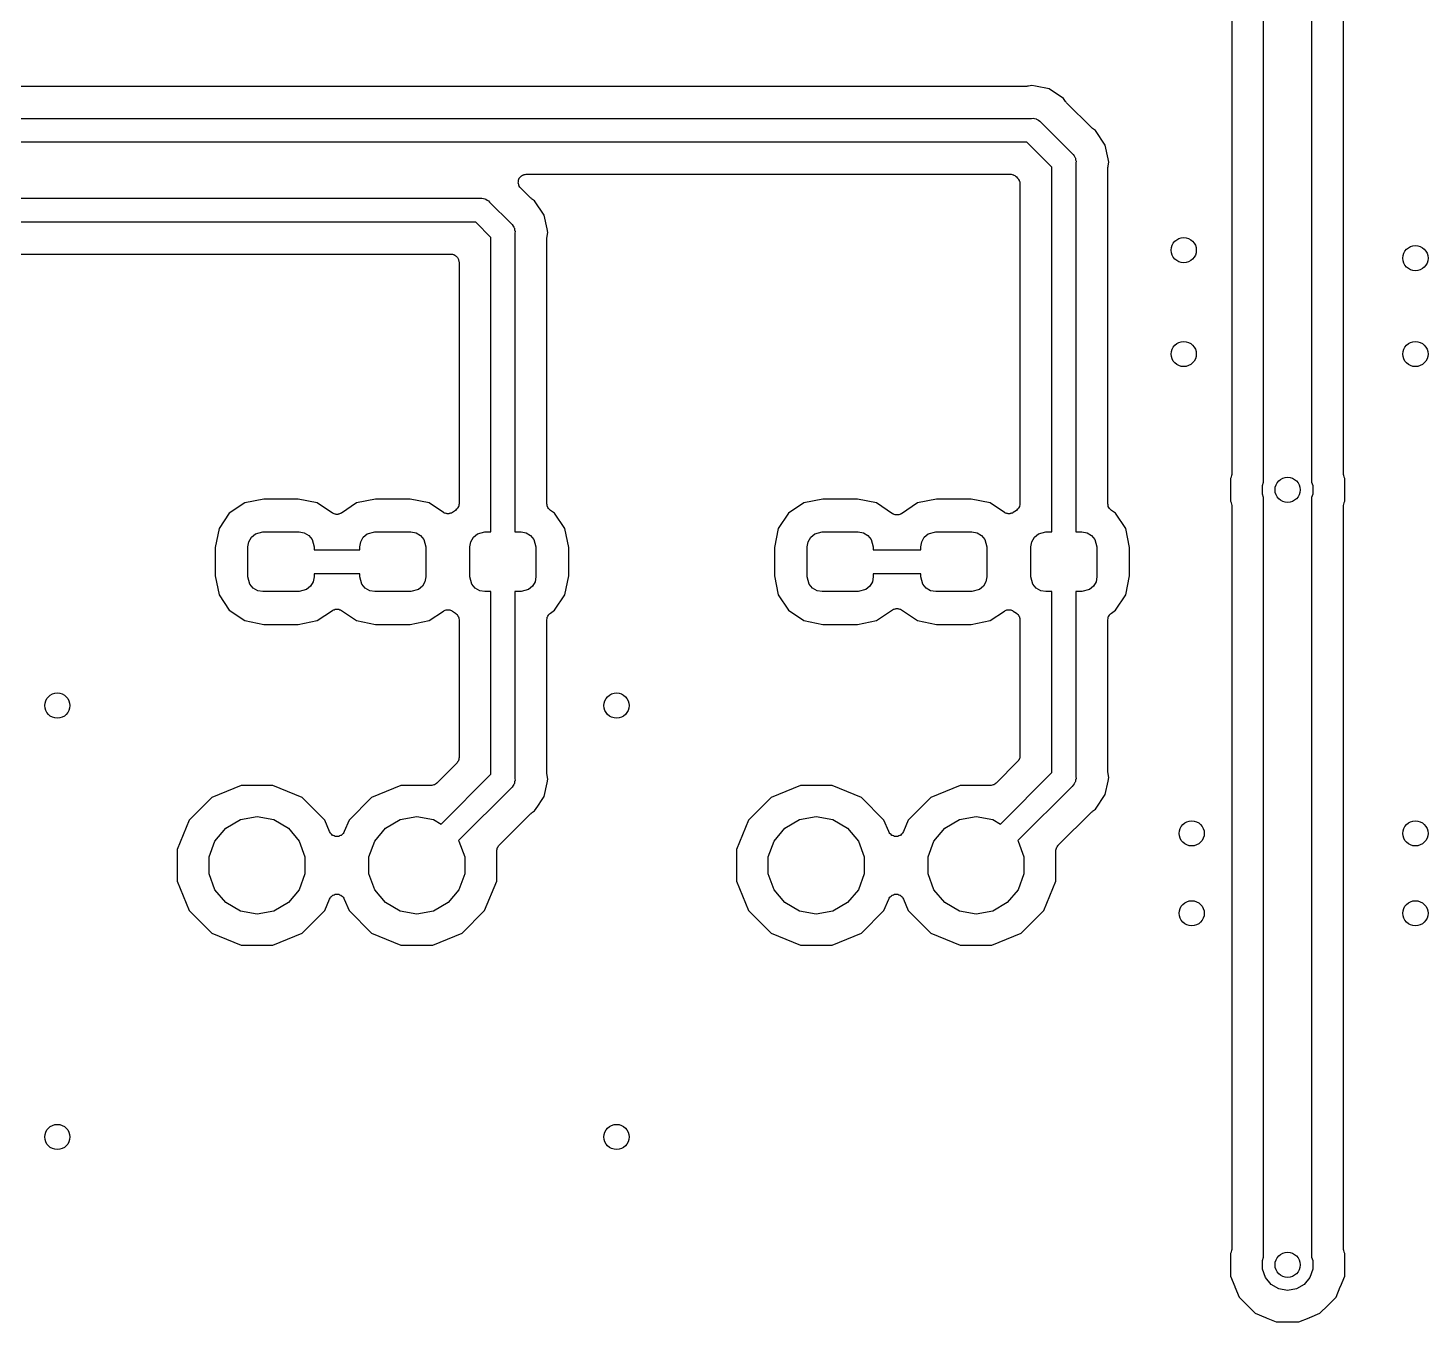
# Model space of a CAD drawing. Extents: x 40 to 164, y -163 to -60.
# Drawn here: x 82.85 to 105.1, y -128.8 to -108.23 of the extents above; entities that cross this region are included whole.
import ezdxf

# ---------------------------------------------------------------- set-up
doc = ezdxf.new("R2010")
doc.units = 0
doc.header["$MEASUREMENT"] = 0
doc.layers.add('BLACK', color=7, linetype='CONTINUOUS')

msp = doc.modelspace()

# ---------------------------------------------------------------- linework, layer by layer
at = {"layer": 'BLACK', "linetype": 'CONTINUOUS'}
for p, q in [((103.251, -91.0898), (103.251, -115.447)), ((103.759, -115.318), (103.759, -91.3528)), ((102.489, -115.447), (102.489, -93.5657)), ((101.981, -105.683), (101.981, -115.318)), ((98.7247, -109.156), (59.0582, -109.156)), ((98.737, -109.154), (98.7247, -109.156)), ((98.7495, -109.154), (98.737, -109.154)), ((98.806, -109.143), (98.7495, -109.154)), ((98.8625, -109.154), (98.806, -109.143)), ((99.0785, -109.197), (98.8625, -109.154)), ((98.8625, -109.154), (98.8625, -109.154)), ((99.3096, -109.351), (99.0785, -109.197)), ((99.3416, -109.399), (99.3096, -109.351)), ((99.3502, -109.408), (99.3416, -109.399)), ((99.3574, -109.419), (99.3502, -109.408)), ((99.7504, -109.812), (99.3574, -109.419)), ((58.7763, -109.664), (98.7977, -109.664)), ((98.7977, -109.664), (98.8229, -109.662)), ((98.8229, -109.662), (98.8473, -109.669)), ((98.8473, -109.669), (98.8722, -109.673)), ((98.8722, -109.673), (98.8795, -109.677)), ((98.8795, -109.677), (98.8877, -109.68)), ((98.8877, -109.68), (98.9084, -109.694)), ((98.9084, -109.694), (98.9303, -109.707)), ((98.9303, -109.707), (98.9466, -109.726)), ((98.9466, -109.726), (99.4428, -110.222)), ((99.7606, -109.819), (99.7504, -109.812)), ((99.7697, -109.827), (99.7606, -109.819)), ((99.8176, -109.859), (99.7697, -109.827)), ((99.972, -110.09), (99.8176, -109.859)), ((98.7271, -110.045), (58.7763, -110.045)), ((99.1235, -110.442), (98.7271, -110.045)), ((100.015, -110.306), (99.972, -110.09)), ((99.4428, -110.222), (99.4622, -110.239)), ((99.4622, -110.239), (99.4748, -110.261)), ((99.4748, -110.261), (99.4893, -110.281)), ((99.4893, -110.281), (99.4915, -110.289)), ((99.4915, -110.289), (99.4958, -110.297)), ((99.4958, -110.297), (99.5002, -110.322)), ((99.5002, -110.322), (99.5067, -110.346)), ((99.5067, -110.346), (99.5045, -110.371)), ((99.5045, -110.371), (99.5045, -116.238)), ((100.026, -110.363), (100.015, -110.306)), ((100.015, -110.306), (100.015, -110.306)), ((100.015, -110.42), (100.026, -110.363)), ((90.6559, -110.617), (90.6595, -110.613)), ((90.6595, -110.613), (90.6619, -110.608)), ((90.6619, -110.608), (90.6736, -110.596)), ((90.6736, -110.596), (90.6843, -110.583)), ((90.6843, -110.583), (90.6891, -110.58)), ((90.6891, -110.58), (90.6931, -110.576)), ((90.6931, -110.576), (90.7081, -110.569)), ((90.7081, -110.569), (90.7225, -110.561)), ((90.7225, -110.561), (90.728, -110.56)), ((90.728, -110.56), (90.7331, -110.558)), ((90.7331, -110.558), (90.7496, -110.556)), ((90.7496, -110.556), (90.7659, -110.553)), ((90.7659, -110.553), (98.4641, -110.553)), ((98.4641, -110.553), (98.4696, -110.554)), ((98.4696, -110.554), (98.4751, -110.554)), ((98.4751, -110.554), (98.4912, -110.558)), ((98.4912, -110.558), (98.5075, -110.561)), ((98.5075, -110.561), (98.5123, -110.564)), ((98.5123, -110.564), (98.5177, -110.565)), ((98.5177, -110.565), (98.5313, -110.575)), ((98.5313, -110.575), (98.5457, -110.583)), ((98.5457, -110.583), (98.5493, -110.587)), ((98.5493, -110.587), (98.5539, -110.591)), ((98.5539, -110.591), (98.5783, -110.615)), ((99.1235, -116.238), (99.1235, -110.442)), ((100.012, -110.444), (100.015, -110.432)), ((100.012, -115.791), (100.012, -110.444)), ((100.015, -110.432), (100.015, -110.42)), ((90.6394, -110.692), (90.6409, -110.675)), ((90.6409, -110.697), (90.6394, -110.692)), ((90.6409, -110.658), (90.6428, -110.653)), ((90.6409, -110.675), (90.6409, -110.658)), ((90.6409, -110.703), (90.6409, -110.697)), ((90.6465, -110.718), (90.6409, -110.703)), ((90.6428, -110.653), (90.6433, -110.648)), ((90.6433, -110.648), (90.6503, -110.633)), ((90.6508, -110.734), (90.6465, -110.718)), ((90.6503, -110.633), (90.6559, -110.617)), ((90.654, -110.739), (90.6508, -110.734)), ((90.6559, -110.744), (90.654, -110.739)), ((90.6666, -110.757), (90.6559, -110.744)), ((90.6761, -110.77), (90.6666, -110.757)), ((90.8324, -110.927), (90.6761, -110.77)), ((98.5783, -110.615), (98.5815, -110.62)), ((98.5815, -110.62), (98.5858, -110.623)), ((98.5858, -110.623), (98.5941, -110.638)), ((98.5941, -110.638), (98.6036, -110.651)), ((98.6036, -110.651), (98.605, -110.657)), ((98.605, -110.657), (98.6078, -110.661)), ((98.6078, -110.661), (98.6107, -110.678)), ((98.6107, -110.678), (98.615, -110.694)), ((98.615, -110.694), (98.6145, -110.699)), ((98.6145, -110.699), (98.6155, -110.705)), ((98.6155, -110.705), (98.6155, -115.791)), ((61.3163, -110.934), (90.0347, -110.934)), ((90.0347, -110.934), (90.0599, -110.932)), ((90.0599, -110.932), (90.0843, -110.939)), ((90.0843, -110.939), (90.1092, -110.943)), ((90.1092, -110.943), (90.1165, -110.947)), ((90.1165, -110.947), (90.1247, -110.95)), ((90.1247, -110.95), (90.1454, -110.964)), ((90.1454, -110.964), (90.1673, -110.977)), ((90.1673, -110.977), (90.1836, -110.996)), ((90.1836, -110.996), (90.5248, -111.337)), ((90.8426, -110.934), (90.8324, -110.927)), ((90.8517, -110.942), (90.8426, -110.934)), ((90.8996, -110.974), (90.8517, -110.942)), ((91.054, -111.205), (90.8996, -110.974)), ((91.0969, -111.421), (91.054, -111.205)), ((89.9641, -111.316), (61.3163, -111.316)), ((90.2055, -111.557), (89.9641, -111.316)), ((90.5248, -111.337), (90.5442, -111.354)), ((90.5442, -111.354), (90.5568, -111.376)), ((90.5568, -111.376), (90.5713, -111.396)), ((90.5713, -111.396), (90.5735, -111.404)), ((90.5735, -111.404), (90.5778, -111.412)), ((90.5778, -111.412), (90.5822, -111.437)), ((90.5822, -111.437), (90.5887, -111.461)), ((90.5887, -111.461), (90.5865, -111.486)), ((90.5865, -111.486), (90.5865, -116.238)), ((91.1082, -111.478), (91.0969, -111.421)), ((91.0969, -111.421), (91.0969, -111.421)), ((91.0969, -111.535), (91.1082, -111.478)), ((90.2055, -116.238), (90.2055, -111.557)), ((91.0945, -111.559), (91.0967, -111.547)), ((91.0945, -115.791), (91.0945, -111.559)), ((91.0967, -111.547), (91.0969, -111.535)), ((81.8759, -111.823), (89.5705, -111.823)), ((89.5705, -111.823), (89.5814, -111.825)), ((89.5814, -111.825), (89.5926, -111.825)), ((89.5926, -111.825), (89.603, -111.829)), ((89.603, -111.829), (89.6139, -111.831)), ((89.6139, -111.831), (89.6236, -111.837)), ((89.6236, -111.837), (89.634, -111.841)), ((89.634, -111.841), (89.6425, -111.848)), ((89.6425, -111.848), (89.6521, -111.853)), ((89.6521, -111.853), (89.6593, -111.862)), ((89.6593, -111.862), (89.6678, -111.869)), ((89.6678, -111.869), (89.6733, -111.878)), ((89.6733, -111.878), (89.6805, -111.887)), ((89.6805, -111.887), (89.6843, -111.897)), ((89.6843, -111.897), (89.6898, -111.907)), ((89.6898, -111.907), (89.6918, -111.918)), ((89.6918, -111.918), (89.6956, -111.928)), ((89.6956, -111.928), (89.6956, -111.94)), ((89.6956, -111.94), (89.6975, -111.95)), ((89.6975, -111.95), (89.6975, -115.791)), ((101.971, -115.367), (101.962, -115.389)), ((101.962, -115.389), (101.962, -115.751)), ((101.972, -115.364), (101.971, -115.367)), ((101.973, -115.362), (101.972, -115.364)), ((101.977, -115.343), (101.973, -115.362)), ((101.981, -115.324), (101.977, -115.343)), ((101.981, -115.318), (101.981, -115.321)), ((101.981, -115.321), (101.981, -115.324)), ((102.47, -115.499), (102.489, -115.447)), ((102.47, -115.641), (102.47, -115.499)), ((103.251, -115.447), (103.27, -115.499)), ((103.27, -115.499), (103.27, -115.641)), ((103.759, -115.321), (103.759, -115.318)), ((103.759, -115.324), (103.759, -115.321)), ((103.763, -115.343), (103.759, -115.324)), ((103.767, -115.362), (103.763, -115.343)), ((103.768, -115.364), (103.767, -115.362)), ((103.769, -115.367), (103.768, -115.364)), ((103.778, -115.389), (103.769, -115.367)), ((103.778, -115.751), (103.778, -115.389)), ((86.593, -115.718), (86.2914, -115.778)), ((87.143, -115.718), (86.593, -115.718)), ((87.4446, -115.778), (87.143, -115.718)), ((88.371, -115.718), (88.0694, -115.778)), ((88.921, -115.718), (88.371, -115.718)), ((89.2226, -115.778), (88.921, -115.718)), ((95.483, -115.718), (95.1814, -115.778)), ((96.033, -115.718), (95.483, -115.718)), ((96.3346, -115.778), (96.033, -115.718)), ((97.289, -115.718), (96.9874, -115.778)), ((97.839, -115.718), (97.289, -115.718)), ((98.1406, -115.778), (97.839, -115.718)), ((102.489, -115.693), (102.47, -115.641)), ((102.489, -125.763), (102.489, -115.693)), ((103.27, -115.641), (103.251, -115.693)), ((103.251, -115.693), (103.251, -127.766)), ((86.0463, -115.941), (85.8826, -116.186)), ((86.2914, -115.778), (86.0463, -115.941)), ((87.6864, -115.939), (87.4446, -115.778)), ((87.6941, -115.943), (87.6864, -115.939)), ((87.7008, -115.947), (87.6941, -115.943)), ((87.7141, -115.951), (87.7008, -115.947)), ((87.7268, -115.957), (87.7141, -115.951)), ((87.7999, -115.951), (87.7872, -115.957)), ((87.8132, -115.947), (87.7999, -115.951)), ((87.8199, -115.943), (87.8132, -115.947)), ((87.8276, -115.939), (87.8199, -115.943)), ((88.0694, -115.778), (87.8276, -115.939)), ((89.4504, -115.93), (89.2226, -115.778)), ((89.4581, -115.933), (89.4504, -115.93)), ((89.4648, -115.938), (89.4581, -115.933)), ((89.4781, -115.942), (89.4648, -115.938)), ((89.4908, -115.948), (89.4781, -115.942)), ((89.4992, -115.948), (89.4908, -115.948)), ((89.5072, -115.95), (89.4992, -115.948)), ((89.521, -115.95), (89.5072, -115.95)), ((89.5348, -115.95), (89.521, -115.95)), ((89.5428, -115.948), (89.5348, -115.95)), ((89.5512, -115.948), (89.5428, -115.948)), ((89.5639, -115.942), (89.5512, -115.948)), ((89.5772, -115.938), (89.5639, -115.942)), ((89.5839, -115.933), (89.5772, -115.938)), ((89.5916, -115.93), (89.5839, -115.933)), ((89.6411, -115.897), (89.5916, -115.93)), ((89.654, -115.884), (89.6411, -115.897)), ((89.6678, -115.873), (89.654, -115.884)), ((89.6699, -115.869), (89.6678, -115.873)), ((89.6729, -115.866), (89.6699, -115.869)), ((89.6809, -115.85), (89.6729, -115.866)), ((89.6898, -115.835), (89.6809, -115.85)), ((89.6906, -115.83), (89.6898, -115.835)), ((89.6924, -115.827), (89.6906, -115.83)), ((89.6944, -115.809), (89.6924, -115.827)), ((89.6975, -115.791), (89.6944, -115.809)), ((91.0976, -115.809), (91.0945, -115.791)), ((91.0996, -115.827), (91.0976, -115.809)), ((91.1014, -115.83), (91.0996, -115.827)), ((91.1022, -115.835), (91.1014, -115.83)), ((91.1111, -115.85), (91.1022, -115.835)), ((91.1191, -115.866), (91.1111, -115.85)), ((91.1221, -115.869), (91.1191, -115.866)), ((91.1242, -115.873), (91.1221, -115.869)), ((91.138, -115.884), (91.1242, -115.873)), ((91.1509, -115.897), (91.138, -115.884)), ((91.2177, -115.941), (91.1509, -115.897)), ((91.3814, -116.186), (91.2177, -115.941)), ((94.9363, -115.941), (94.7726, -116.186)), ((95.1814, -115.778), (94.9363, -115.941)), ((96.5904, -115.949), (96.3346, -115.778)), ((96.5981, -115.952), (96.5904, -115.949)), ((96.6048, -115.957), (96.5981, -115.952)), ((96.7239, -115.952), (96.7172, -115.957)), ((96.7316, -115.949), (96.7239, -115.952)), ((96.9874, -115.778), (96.7316, -115.949)), ((98.3684, -115.93), (98.1406, -115.778)), ((98.3761, -115.933), (98.3684, -115.93)), ((98.3828, -115.938), (98.3761, -115.933)), ((98.3961, -115.942), (98.3828, -115.938)), ((98.4088, -115.948), (98.3961, -115.942)), ((98.4172, -115.948), (98.4088, -115.948)), ((98.4252, -115.95), (98.4172, -115.948)), ((98.439, -115.95), (98.4252, -115.95)), ((98.4528, -115.95), (98.439, -115.95)), ((98.4608, -115.948), (98.4528, -115.95)), ((98.4692, -115.948), (98.4608, -115.948)), ((98.4819, -115.942), (98.4692, -115.948)), ((98.4952, -115.938), (98.4819, -115.942)), ((98.5019, -115.933), (98.4952, -115.938)), ((98.5096, -115.93), (98.5019, -115.933)), ((98.5591, -115.897), (98.5096, -115.93)), ((98.572, -115.884), (98.5591, -115.897)), ((98.5858, -115.873), (98.572, -115.884)), ((98.5879, -115.869), (98.5858, -115.873)), ((98.5909, -115.866), (98.5879, -115.869)), ((98.5989, -115.85), (98.5909, -115.866)), ((98.6078, -115.835), (98.5989, -115.85)), ((98.6086, -115.83), (98.6078, -115.835)), ((98.6104, -115.827), (98.6086, -115.83)), ((98.6124, -115.809), (98.6104, -115.827)), ((98.6155, -115.791), (98.6124, -115.809)), ((100.016, -115.809), (100.012, -115.791)), ((100.018, -115.827), (100.016, -115.809)), ((100.019, -115.83), (100.018, -115.827)), ((100.02, -115.835), (100.019, -115.83)), ((100.029, -115.85), (100.02, -115.835)), ((100.037, -115.866), (100.029, -115.85)), ((100.04, -115.869), (100.037, -115.866)), ((100.042, -115.873), (100.04, -115.869)), ((100.056, -115.884), (100.042, -115.873)), ((100.069, -115.897), (100.056, -115.884)), ((100.136, -115.941), (100.069, -115.897)), ((100.299, -116.186), (100.136, -115.941)), ((101.962, -115.751), (101.971, -115.773)), ((101.971, -115.773), (101.972, -115.776)), ((101.972, -115.776), (101.973, -115.778)), ((101.973, -115.778), (101.977, -115.797)), ((101.977, -115.797), (101.981, -115.816)), ((101.981, -115.816), (101.981, -115.819)), ((101.981, -115.819), (101.981, -115.822)), ((101.981, -115.822), (101.981, -125.83)), ((103.759, -115.816), (103.763, -115.797)), ((103.759, -115.819), (103.759, -115.816)), ((103.759, -115.822), (103.759, -115.819)), ((103.759, -127.637), (103.759, -115.822)), ((103.763, -115.797), (103.767, -115.778)), ((103.767, -115.778), (103.768, -115.776)), ((103.768, -115.776), (103.769, -115.773)), ((103.769, -115.773), (103.778, -115.751)), ((87.7352, -115.957), (87.7268, -115.957)), ((87.7432, -115.96), (87.7352, -115.957)), ((87.757, -115.959), (87.7432, -115.96)), ((87.7708, -115.96), (87.757, -115.959)), ((87.7788, -115.957), (87.7708, -115.96)), ((87.7872, -115.957), (87.7788, -115.957)), ((96.6181, -115.961), (96.6048, -115.957)), ((96.6308, -115.966), (96.6181, -115.961)), ((96.6392, -115.967), (96.6308, -115.966)), ((96.6472, -115.969), (96.6392, -115.967)), ((96.661, -115.968), (96.6472, -115.969)), ((96.6748, -115.969), (96.661, -115.968)), ((96.6828, -115.967), (96.6748, -115.969)), ((96.6912, -115.966), (96.6828, -115.967)), ((96.7039, -115.961), (96.6912, -115.966)), ((96.7172, -115.957), (96.7039, -115.961)), ((85.8826, -116.186), (85.8226, -116.488)), ((86.343, -116.475), (86.3573, -116.394)), ((86.3573, -116.394), (86.3986, -116.323)), ((86.3986, -116.323), (86.4617, -116.27)), ((86.4617, -116.27), (86.5805, -116.238)), ((86.5805, -116.238), (87.1555, -116.238)), ((87.1555, -116.238), (87.2367, -116.252)), ((87.2367, -116.252), (87.3082, -116.294)), ((87.3082, -116.294), (87.3612, -116.357)), ((87.3612, -116.357), (87.393, -116.475)), ((88.121, -116.475), (88.1353, -116.394)), ((88.1353, -116.394), (88.1766, -116.323)), ((88.1766, -116.323), (88.2398, -116.27)), ((88.2398, -116.27), (88.3585, -116.238)), ((88.3585, -116.238), (88.9335, -116.238)), ((88.9335, -116.238), (89.0147, -116.252)), ((89.0147, -116.252), (89.0862, -116.294)), ((89.0862, -116.294), (89.1392, -116.357)), ((89.1392, -116.357), (89.171, -116.475)), ((89.871, -116.475), (89.8853, -116.394)), ((89.8853, -116.394), (89.9266, -116.323)), ((89.9266, -116.323), (89.9898, -116.27)), ((89.9898, -116.27), (90.1085, -116.238)), ((90.1085, -116.238), (90.2055, -116.238)), ((90.5865, -116.238), (90.6835, -116.238)), ((90.6835, -116.238), (90.7647, -116.252)), ((90.7647, -116.252), (90.8362, -116.294)), ((90.8362, -116.294), (90.8892, -116.357)), ((90.8892, -116.357), (90.921, -116.475)), ((91.4414, -116.488), (91.3814, -116.186)), ((94.7726, -116.186), (94.7126, -116.488)), ((95.233, -116.475), (95.2473, -116.394)), ((95.2473, -116.394), (95.2886, -116.323)), ((95.2886, -116.323), (95.3517, -116.27)), ((95.3517, -116.27), (95.4705, -116.238)), ((95.4705, -116.238), (96.0455, -116.238)), ((96.0455, -116.238), (96.1267, -116.252)), ((96.1267, -116.252), (96.1982, -116.294)), ((96.1982, -116.294), (96.2512, -116.357)), ((96.2512, -116.357), (96.283, -116.475)), ((97.039, -116.475), (97.0533, -116.394)), ((97.0533, -116.394), (97.0946, -116.323)), ((97.0946, -116.323), (97.1577, -116.27)), ((97.1577, -116.27), (97.2765, -116.238)), ((97.2765, -116.238), (97.8515, -116.238)), ((97.8515, -116.238), (97.9327, -116.252)), ((97.9327, -116.252), (98.0042, -116.294)), ((98.0042, -116.294), (98.0572, -116.357)), ((98.0572, -116.357), (98.089, -116.475)), ((98.789, -116.475), (98.8033, -116.394)), ((98.8033, -116.394), (98.8446, -116.323)), ((98.8446, -116.323), (98.9077, -116.27)), ((98.9077, -116.27), (99.0265, -116.238)), ((99.0265, -116.238), (99.1235, -116.238)), ((99.5045, -116.238), (99.6015, -116.238)), ((99.6015, -116.238), (99.6827, -116.252)), ((99.6827, -116.252), (99.7542, -116.294)), ((99.7542, -116.294), (99.8072, -116.357)), ((99.8072, -116.357), (99.839, -116.475)), ((100.359, -116.488), (100.299, -116.186)), ((85.8226, -116.488), (85.8226, -116.938)), ((86.343, -116.95), (86.343, -116.475)), ((87.393, -116.475), (87.393, -116.522)), ((87.393, -116.522), (88.121, -116.522)), ((88.121, -116.522), (88.121, -116.475)), ((89.171, -116.475), (89.171, -116.95)), ((89.871, -116.95), (89.871, -116.475)), ((90.921, -116.475), (90.921, -116.95)), ((91.4414, -116.938), (91.4414, -116.488)), ((94.7126, -116.488), (94.7126, -116.938)), ((95.233, -116.95), (95.233, -116.475)), ((96.283, -116.475), (96.283, -116.522)), ((96.283, -116.522), (97.039, -116.522)), ((97.039, -116.522), (97.039, -116.475)), ((98.089, -116.475), (98.089, -116.95)), ((98.789, -116.95), (98.789, -116.475)), ((99.839, -116.475), (99.839, -116.95)), ((100.359, -116.938), (100.359, -116.488)), ((85.8226, -116.938), (85.8826, -117.24)), ((86.3748, -117.069), (86.343, -116.95)), ((87.3787, -117.032), (87.3374, -117.103)), ((87.393, -116.95), (87.3787, -117.032)), ((88.121, -116.903), (87.393, -116.903)), ((87.393, -116.903), (87.393, -116.95)), ((88.121, -116.95), (88.121, -116.903)), ((88.1528, -117.069), (88.121, -116.95)), ((89.1567, -117.032), (89.1154, -117.103)), ((89.171, -116.95), (89.1567, -117.032)), ((89.9028, -117.069), (89.871, -116.95)), ((90.9067, -117.032), (90.8654, -117.103)), ((90.921, -116.95), (90.9067, -117.032)), ((91.3814, -117.24), (91.4414, -116.938)), ((94.7126, -116.938), (94.7726, -117.24)), ((95.2648, -117.069), (95.233, -116.95)), ((96.2687, -117.032), (96.2274, -117.103)), ((96.283, -116.95), (96.2687, -117.032)), ((97.039, -116.903), (96.283, -116.903)), ((96.283, -116.903), (96.283, -116.95)), ((97.039, -116.95), (97.039, -116.903)), ((97.0708, -117.069), (97.039, -116.95)), ((98.0747, -117.032), (98.0334, -117.103)), ((98.089, -116.95), (98.0747, -117.032)), ((98.8208, -117.069), (98.789, -116.95)), ((99.8247, -117.032), (99.7834, -117.103)), ((99.839, -116.95), (99.8247, -117.032)), ((100.299, -117.24), (100.359, -116.938)), ((85.8826, -117.24), (86.0463, -117.485)), ((86.4278, -117.132), (86.3748, -117.069)), ((86.4993, -117.174), (86.4278, -117.132)), ((86.5805, -117.188), (86.4993, -117.174)), ((87.1555, -117.188), (86.5805, -117.188)), ((87.2742, -117.156), (87.1555, -117.188)), ((87.3374, -117.103), (87.2742, -117.156)), ((88.2058, -117.132), (88.1528, -117.069)), ((88.2773, -117.174), (88.2058, -117.132)), ((88.3585, -117.188), (88.2773, -117.174)), ((88.9335, -117.188), (88.3585, -117.188)), ((89.0523, -117.156), (88.9335, -117.188)), ((89.1154, -117.103), (89.0523, -117.156)), ((89.9558, -117.132), (89.9028, -117.069)), ((90.0273, -117.174), (89.9558, -117.132)), ((90.1085, -117.188), (90.0273, -117.174)), ((90.2055, -117.188), (90.1085, -117.188)), ((90.2055, -120.091), (90.2055, -117.188)), ((90.6835, -117.188), (90.5865, -117.188)), ((90.5865, -117.188), (90.5865, -120.162)), ((90.8023, -117.156), (90.6835, -117.188)), ((90.8654, -117.103), (90.8023, -117.156)), ((91.2177, -117.485), (91.3814, -117.24)), ((94.7726, -117.24), (94.9363, -117.485)), ((95.3178, -117.132), (95.2648, -117.069)), ((95.3893, -117.174), (95.3178, -117.132)), ((95.4705, -117.188), (95.3893, -117.174)), ((96.0455, -117.188), (95.4705, -117.188)), ((96.1642, -117.156), (96.0455, -117.188)), ((96.2274, -117.103), (96.1642, -117.156)), ((97.1238, -117.132), (97.0708, -117.069)), ((97.1953, -117.174), (97.1238, -117.132)), ((97.2765, -117.188), (97.1953, -117.174)), ((97.8515, -117.188), (97.2765, -117.188)), ((97.9702, -117.156), (97.8515, -117.188)), ((98.0334, -117.103), (97.9702, -117.156)), ((98.8738, -117.132), (98.8208, -117.069)), ((98.9453, -117.174), (98.8738, -117.132)), ((99.0265, -117.188), (98.9453, -117.174)), ((99.1235, -117.188), (99.0265, -117.188)), ((99.1235, -120.063), (99.1235, -117.188)), ((99.6015, -117.188), (99.5045, -117.188)), ((99.5045, -117.188), (99.5045, -120.134)), ((99.7202, -117.156), (99.6015, -117.188)), ((99.7834, -117.103), (99.7202, -117.156)), ((100.136, -117.485), (100.299, -117.24)), ((86.0463, -117.485), (86.2914, -117.648)), ((87.4446, -117.648), (87.6864, -117.487)), ((87.6864, -117.487), (87.6941, -117.483)), ((87.6941, -117.483), (87.7008, -117.479)), ((87.7008, -117.479), (87.7141, -117.475)), ((87.7141, -117.475), (87.7268, -117.469)), ((87.7268, -117.469), (87.7352, -117.469)), ((87.7352, -117.469), (87.7432, -117.466)), ((87.7432, -117.466), (87.757, -117.467)), ((87.757, -117.467), (87.7708, -117.466)), ((87.7708, -117.466), (87.7788, -117.469)), ((87.7788, -117.469), (87.7872, -117.469)), ((87.7872, -117.469), (87.7999, -117.475)), ((87.7999, -117.475), (87.8132, -117.479)), ((87.8132, -117.479), (87.8199, -117.483)), ((87.8199, -117.483), (87.8276, -117.487)), ((87.8276, -117.487), (88.0694, -117.648)), ((89.2226, -117.648), (89.4504, -117.496)), ((89.4504, -117.496), (89.4581, -117.493)), ((89.4581, -117.493), (89.4648, -117.488)), ((89.4648, -117.488), (89.4781, -117.484)), ((89.4781, -117.484), (89.4908, -117.478)), ((89.4908, -117.478), (89.4992, -117.478)), ((89.4992, -117.478), (89.5072, -117.476)), ((89.5072, -117.476), (89.521, -117.476)), ((89.521, -117.476), (89.5348, -117.476)), ((89.5348, -117.476), (89.5428, -117.478)), ((89.5428, -117.478), (89.5512, -117.478)), ((89.5512, -117.478), (89.5639, -117.484)), ((89.5639, -117.484), (89.5772, -117.488)), ((89.5772, -117.488), (89.5839, -117.493)), ((89.5839, -117.493), (89.5916, -117.496)), ((89.5916, -117.496), (89.6411, -117.529)), ((91.1509, -117.529), (91.2177, -117.485)), ((94.9363, -117.485), (95.1814, -117.648)), ((96.3346, -117.648), (96.5904, -117.477)), ((96.5904, -117.477), (96.5981, -117.474)), ((96.5981, -117.474), (96.6048, -117.469)), ((96.6048, -117.469), (96.6181, -117.465)), ((96.6181, -117.465), (96.6308, -117.46)), ((96.6308, -117.46), (96.6392, -117.459)), ((96.6392, -117.459), (96.6472, -117.457)), ((96.6472, -117.457), (96.661, -117.458)), ((96.661, -117.458), (96.6748, -117.457)), ((96.6748, -117.457), (96.6828, -117.459)), ((96.6828, -117.459), (96.6912, -117.46)), ((96.6912, -117.46), (96.7039, -117.465)), ((96.7039, -117.465), (96.7172, -117.469)), ((96.7172, -117.469), (96.7239, -117.474)), ((96.7239, -117.474), (96.7316, -117.477)), ((96.7316, -117.477), (96.9874, -117.648)), ((98.1406, -117.648), (98.3684, -117.496)), ((98.3684, -117.496), (98.3761, -117.493)), ((98.3761, -117.493), (98.3828, -117.488)), ((98.3828, -117.488), (98.3961, -117.484)), ((98.3961, -117.484), (98.4088, -117.478)), ((98.4088, -117.478), (98.4172, -117.478)), ((98.4172, -117.478), (98.4252, -117.476)), ((98.4252, -117.476), (98.439, -117.476)), ((98.439, -117.476), (98.4528, -117.476)), ((98.4528, -117.476), (98.4608, -117.478)), ((98.4608, -117.478), (98.4692, -117.478)), ((98.4692, -117.478), (98.4819, -117.484)), ((98.4819, -117.484), (98.4952, -117.488)), ((98.4952, -117.488), (98.5019, -117.493)), ((98.5019, -117.493), (98.5096, -117.496)), ((98.5096, -117.496), (98.5591, -117.529)), ((100.069, -117.529), (100.136, -117.485)), ((86.2914, -117.648), (86.593, -117.708)), ((86.593, -117.708), (87.143, -117.708)), ((87.143, -117.708), (87.4446, -117.648)), ((88.0694, -117.648), (88.371, -117.708)), ((88.371, -117.708), (88.921, -117.708)), ((88.921, -117.708), (89.2226, -117.648)), ((89.6411, -117.529), (89.654, -117.542)), ((89.654, -117.542), (89.6678, -117.553)), ((89.6678, -117.553), (89.6699, -117.557)), ((89.6699, -117.557), (89.6729, -117.56)), ((89.6729, -117.56), (89.6809, -117.576)), ((89.6809, -117.576), (89.6898, -117.591)), ((89.6898, -117.591), (89.6906, -117.596)), ((89.6906, -117.596), (89.6924, -117.599)), ((89.6924, -117.599), (89.6944, -117.617)), ((89.6944, -117.617), (89.6975, -117.635)), ((89.6975, -117.635), (89.6975, -119.828)), ((91.0945, -117.635), (91.0976, -117.617)), ((91.0945, -120.089), (91.0945, -117.635)), ((91.0976, -117.617), (91.0996, -117.599)), ((91.0996, -117.599), (91.1014, -117.596)), ((91.1014, -117.596), (91.1022, -117.591)), ((91.1022, -117.591), (91.1111, -117.576)), ((91.1111, -117.576), (91.1191, -117.56)), ((91.1191, -117.56), (91.1221, -117.557)), ((91.1221, -117.557), (91.1242, -117.553)), ((91.1242, -117.553), (91.138, -117.542)), ((91.138, -117.542), (91.1509, -117.529)), ((95.1814, -117.648), (95.483, -117.708)), ((95.483, -117.708), (96.033, -117.708)), ((96.033, -117.708), (96.3346, -117.648)), ((96.9874, -117.648), (97.289, -117.708)), ((97.289, -117.708), (97.839, -117.708)), ((97.839, -117.708), (98.1406, -117.648)), ((98.5591, -117.529), (98.572, -117.542)), ((98.572, -117.542), (98.5858, -117.553)), ((98.5858, -117.553), (98.5879, -117.557)), ((98.5879, -117.557), (98.5909, -117.56)), ((98.5909, -117.56), (98.5989, -117.576)), ((98.5989, -117.576), (98.6078, -117.591)), ((98.6078, -117.591), (98.6086, -117.596)), ((98.6086, -117.596), (98.6104, -117.599)), ((98.6104, -117.599), (98.6124, -117.617)), ((98.6124, -117.617), (98.6155, -117.635)), ((98.6155, -117.635), (98.6155, -119.8)), ((100.012, -117.635), (100.016, -117.617)), ((100.012, -120.061), (100.012, -117.635)), ((100.016, -117.617), (100.018, -117.599)), ((100.018, -117.599), (100.019, -117.596)), ((100.019, -117.596), (100.02, -117.591)), ((100.02, -117.591), (100.029, -117.576)), ((100.029, -117.576), (100.037, -117.56)), ((100.037, -117.56), (100.04, -117.557)), ((100.04, -117.557), (100.042, -117.553)), ((100.042, -117.553), (100.056, -117.542)), ((100.056, -117.542), (100.069, -117.529)), ((89.6603, -119.918), (89.3464, -120.232)), ((89.6635, -119.913), (89.6603, -119.918)), ((89.6678, -119.91), (89.6635, -119.913)), ((89.6761, -119.895), (89.6678, -119.91)), ((89.6856, -119.882), (89.6761, -119.895)), ((89.687, -119.876), (89.6856, -119.882)), ((89.6898, -119.872), (89.687, -119.876)), ((89.6927, -119.855), (89.6898, -119.872)), ((89.697, -119.839), (89.6927, -119.855)), ((89.6975, -119.828), (89.6965, -119.834)), ((89.6965, -119.834), (89.697, -119.839)), ((98.5783, -119.89), (98.2364, -120.232)), ((98.5815, -119.885), (98.5783, -119.89)), ((98.5858, -119.882), (98.5815, -119.885)), ((98.5941, -119.867), (98.5858, -119.882)), ((98.6036, -119.854), (98.5941, -119.867)), ((98.605, -119.848), (98.6036, -119.854)), ((98.6078, -119.844), (98.605, -119.848)), ((98.6107, -119.827), (98.6078, -119.844)), ((98.615, -119.811), (98.6107, -119.827)), ((98.6155, -119.8), (98.6145, -119.806)), ((98.6145, -119.806), (98.615, -119.811)), ((89.414, -120.883), (90.2055, -120.091)), ((90.5865, -120.162), (90.5887, -120.187)), ((91.0967, -120.101), (91.0945, -120.089)), ((91.0969, -120.113), (91.0967, -120.101)), ((91.1082, -120.17), (91.0969, -120.113)), ((91.0969, -120.227), (91.1082, -120.17)), ((98.304, -120.883), (99.1235, -120.063)), ((99.5002, -120.183), (99.4958, -120.208)), ((99.5067, -120.159), (99.5002, -120.183)), ((99.5045, -120.134), (99.5067, -120.159)), ((100.015, -120.073), (100.012, -120.061)), ((100.015, -120.085), (100.015, -120.073)), ((100.026, -120.142), (100.015, -120.085)), ((100.015, -120.199), (100.026, -120.142)), ((86.2344, -120.269), (85.7676, -120.462)), ((86.7396, -120.269), (86.2344, -120.269)), ((87.2064, -120.462), (86.7396, -120.269)), ((88.7744, -120.269), (88.3076, -120.462)), ((89.2566, -120.269), (88.7744, -120.269)), ((89.2621, -120.268), (89.2566, -120.269)), ((89.2676, -120.269), (89.2621, -120.268)), ((89.2837, -120.264), (89.2676, -120.269)), ((89.3, -120.261), (89.2837, -120.264)), ((89.3048, -120.259), (89.3, -120.261)), ((89.3102, -120.257), (89.3048, -120.259)), ((89.3238, -120.248), (89.3102, -120.257)), ((89.3382, -120.239), (89.3238, -120.248)), ((89.3418, -120.235), (89.3382, -120.239)), ((89.3464, -120.232), (89.3418, -120.235)), ((90.5248, -120.311), (89.6908, -121.145)), ((90.5442, -120.294), (90.5248, -120.311)), ((90.5568, -120.272), (90.5442, -120.294)), ((90.5713, -120.252), (90.5568, -120.272)), ((90.5735, -120.244), (90.5713, -120.252)), ((90.5778, -120.236), (90.5735, -120.244)), ((90.5822, -120.211), (90.5778, -120.236)), ((90.5887, -120.187), (90.5822, -120.211)), ((91.054, -120.443), (91.0969, -120.227)), ((91.0969, -120.227), (91.0969, -120.227)), ((95.1244, -120.269), (94.6576, -120.462)), ((95.6296, -120.269), (95.1244, -120.269)), ((96.0964, -120.462), (95.6296, -120.269)), ((97.6644, -120.269), (97.1976, -120.462)), ((98.1466, -120.269), (97.6644, -120.269)), ((98.1521, -120.268), (98.1466, -120.269)), ((98.1576, -120.269), (98.1521, -120.268)), ((98.1737, -120.264), (98.1576, -120.269)), ((98.19, -120.261), (98.1737, -120.264)), ((98.1948, -120.259), (98.19, -120.261)), ((98.2002, -120.257), (98.1948, -120.259)), ((98.2138, -120.248), (98.2002, -120.257)), ((98.2282, -120.239), (98.2138, -120.248)), ((98.2318, -120.235), (98.2282, -120.239)), ((98.2364, -120.232), (98.2318, -120.235)), ((99.4428, -120.283), (98.5808, -121.145)), ((99.4622, -120.266), (99.4428, -120.283)), ((99.4748, -120.244), (99.4622, -120.266)), ((99.4893, -120.224), (99.4748, -120.244)), ((99.4915, -120.216), (99.4893, -120.224)), ((99.4958, -120.208), (99.4915, -120.216)), ((99.972, -120.415), (100.015, -120.199)), ((100.015, -120.199), (100.015, -120.199)), ((85.7676, -120.462), (85.4103, -120.82)), ((87.5637, -120.82), (87.2064, -120.462)), ((88.3076, -120.462), (87.9503, -120.82)), ((90.8996, -120.674), (90.9503, -120.598)), ((90.9503, -120.598), (91.0212, -120.492)), ((91.0212, -120.492), (91.054, -120.443)), ((91.0212, -120.492), (91.0212, -120.492)), ((94.6576, -120.462), (94.3003, -120.82)), ((96.4537, -120.82), (96.0964, -120.462)), ((97.1976, -120.462), (96.8403, -120.82)), ((99.8176, -120.646), (99.972, -120.415)), ((85.4103, -120.82), (85.217, -121.286)), ((85.9896, -120.946), (86.2224, -120.812)), ((86.2224, -120.812), (86.487, -120.765)), ((86.487, -120.765), (86.7516, -120.812)), ((86.7516, -120.812), (86.9844, -120.946)), ((87.6397, -121.003), (87.5637, -120.82)), ((87.9503, -120.82), (87.8743, -121.003)), ((88.5296, -120.946), (88.7624, -120.812)), ((88.7624, -120.812), (89.027, -120.765)), ((89.027, -120.765), (89.2916, -120.812)), ((89.2916, -120.812), (89.414, -120.883)), ((90.3342, -121.22), (90.8324, -120.721)), ((90.8324, -120.721), (90.8427, -120.714)), ((90.8427, -120.714), (90.8517, -120.706)), ((90.8517, -120.706), (90.8996, -120.674)), ((94.3003, -120.82), (94.107, -121.286)), ((94.8796, -120.946), (95.1124, -120.812)), ((95.1124, -120.812), (95.377, -120.765)), ((95.377, -120.765), (95.6416, -120.812)), ((95.6416, -120.812), (95.8744, -120.946)), ((96.5297, -121.003), (96.4537, -120.82)), ((96.8403, -120.82), (96.7643, -121.003)), ((97.4196, -120.946), (97.6524, -120.812)), ((97.6524, -120.812), (97.917, -120.765)), ((97.917, -120.765), (98.1816, -120.812)), ((98.1816, -120.812), (98.304, -120.883)), ((99.2242, -121.22), (99.7504, -120.693)), ((99.7504, -120.693), (99.7606, -120.686)), ((99.7606, -120.686), (99.7697, -120.678)), ((99.7697, -120.678), (99.8176, -120.646)), ((85.8169, -121.152), (85.9896, -120.946)), ((86.9844, -120.946), (87.1571, -121.152)), ((87.6486, -121.017), (87.6397, -121.003)), ((87.6562, -121.032), (87.6486, -121.017)), ((87.6604, -121.036), (87.6562, -121.032)), ((87.6634, -121.04), (87.6604, -121.036)), ((87.6765, -121.05), (87.6634, -121.04)), ((87.6888, -121.062), (87.6765, -121.05)), ((87.6939, -121.064), (87.6888, -121.062)), ((87.6984, -121.067), (87.6939, -121.064)), ((87.7142, -121.072), (87.6984, -121.067)), ((87.7295, -121.079), (87.7142, -121.072)), ((87.7998, -121.072), (87.7845, -121.079)), ((87.8156, -121.067), (87.7998, -121.072)), ((87.8201, -121.064), (87.8156, -121.067)), ((87.8252, -121.062), (87.8201, -121.064)), ((87.8375, -121.05), (87.8252, -121.062)), ((87.8506, -121.04), (87.8375, -121.05)), ((87.8536, -121.036), (87.8506, -121.04)), ((87.8578, -121.032), (87.8536, -121.036)), ((87.8654, -121.017), (87.8578, -121.032)), ((87.8743, -121.003), (87.8654, -121.017)), ((88.3569, -121.152), (88.5296, -120.946)), ((94.7069, -121.152), (94.8796, -120.946)), ((95.8744, -120.946), (96.0471, -121.152)), ((96.5386, -121.017), (96.5297, -121.003)), ((96.5462, -121.032), (96.5386, -121.017)), ((96.5504, -121.036), (96.5462, -121.032)), ((96.5534, -121.04), (96.5504, -121.036)), ((96.5665, -121.05), (96.5534, -121.04)), ((96.5788, -121.062), (96.5665, -121.05)), ((96.5839, -121.064), (96.5788, -121.062)), ((96.5884, -121.067), (96.5839, -121.064)), ((96.6042, -121.072), (96.5884, -121.067)), ((96.6195, -121.079), (96.6042, -121.072)), ((96.6898, -121.072), (96.6745, -121.079)), ((96.7056, -121.067), (96.6898, -121.072)), ((96.7101, -121.064), (96.7056, -121.067)), ((96.7152, -121.062), (96.7101, -121.064)), ((96.7275, -121.05), (96.7152, -121.062)), ((96.7406, -121.04), (96.7275, -121.05)), ((96.7436, -121.036), (96.7406, -121.04)), ((96.7478, -121.032), (96.7436, -121.036)), ((96.7554, -121.017), (96.7478, -121.032)), ((96.7643, -121.003), (96.7554, -121.017)), ((97.2469, -121.152), (97.4196, -120.946)), ((85.217, -121.286), (85.217, -121.792)), ((85.725, -121.405), (85.8169, -121.152)), ((87.1571, -121.152), (87.249, -121.405)), ((87.7351, -121.079), (87.7295, -121.079)), ((87.7404, -121.08), (87.7351, -121.079)), ((87.757, -121.08), (87.7404, -121.08)), ((87.7736, -121.08), (87.757, -121.08)), ((87.7789, -121.079), (87.7736, -121.08)), ((87.7845, -121.079), (87.7789, -121.079)), ((88.265, -121.405), (88.3569, -121.152)), ((89.6908, -121.145), (89.6971, -121.152)), ((89.6971, -121.152), (89.789, -121.405)), ((90.2975, -121.298), (90.3018, -121.282)), ((90.3018, -121.282), (90.3047, -121.266)), ((90.3047, -121.266), (90.3075, -121.261)), ((90.3075, -121.261), (90.3089, -121.256)), ((90.3089, -121.256), (90.3184, -121.242)), ((90.3184, -121.242), (90.3267, -121.228)), ((90.3267, -121.228), (90.331, -121.224)), ((90.331, -121.224), (90.3342, -121.22)), ((94.107, -121.286), (94.107, -121.792)), ((94.615, -121.405), (94.7069, -121.152)), ((96.0471, -121.152), (96.139, -121.405)), ((96.6251, -121.079), (96.6195, -121.079)), ((96.6304, -121.08), (96.6251, -121.079)), ((96.647, -121.08), (96.6304, -121.08)), ((96.6636, -121.08), (96.647, -121.08)), ((96.6689, -121.079), (96.6636, -121.08)), ((96.6745, -121.079), (96.6689, -121.079)), ((97.155, -121.405), (97.2469, -121.152)), ((98.5808, -121.145), (98.5871, -121.152)), ((98.5871, -121.152), (98.679, -121.405)), ((99.1875, -121.298), (99.1918, -121.282)), ((99.1918, -121.282), (99.1947, -121.266)), ((99.1947, -121.266), (99.1975, -121.261)), ((99.1975, -121.261), (99.1989, -121.256)), ((99.1989, -121.256), (99.2084, -121.242)), ((99.2084, -121.242), (99.2167, -121.228)), ((99.2167, -121.228), (99.221, -121.224)), ((99.221, -121.224), (99.2242, -121.22)), ((85.725, -121.673), (85.725, -121.405)), ((87.249, -121.405), (87.249, -121.673)), ((88.265, -121.673), (88.265, -121.405)), ((89.789, -121.405), (89.789, -121.673)), ((90.297, -121.309), (90.298, -121.304)), ((90.297, -121.792), (90.297, -121.309)), ((90.298, -121.304), (90.2975, -121.298)), ((94.615, -121.673), (94.615, -121.405)), ((96.139, -121.405), (96.139, -121.673)), ((97.155, -121.673), (97.155, -121.405)), ((98.679, -121.405), (98.679, -121.673)), ((99.187, -121.309), (99.188, -121.304)), ((99.187, -121.792), (99.187, -121.309)), ((99.188, -121.304), (99.1875, -121.298)), ((85.8169, -121.926), (85.725, -121.673)), ((87.249, -121.673), (87.1571, -121.926)), ((88.3569, -121.926), (88.265, -121.673)), ((89.789, -121.673), (89.6971, -121.926)), ((94.7069, -121.926), (94.615, -121.673)), ((96.139, -121.673), (96.0471, -121.926)), ((97.2469, -121.926), (97.155, -121.673)), ((98.679, -121.673), (98.5871, -121.926)), ((85.217, -121.792), (85.4103, -122.258)), ((85.9896, -122.132), (85.8169, -121.926)), ((87.1571, -121.926), (86.9844, -122.132)), ((88.5296, -122.132), (88.3569, -121.926)), ((89.6971, -121.926), (89.5244, -122.132)), ((90.1037, -122.258), (90.297, -121.792)), ((94.107, -121.792), (94.3003, -122.258)), ((94.8796, -122.132), (94.7069, -121.926)), ((96.0471, -121.926), (95.8744, -122.132)), ((97.4196, -122.132), (97.2469, -121.926)), ((98.5871, -121.926), (98.4144, -122.132)), ((98.9937, -122.258), (99.187, -121.792)), ((86.2224, -122.266), (85.9896, -122.132)), ((86.9844, -122.132), (86.7516, -122.266)), ((87.5637, -122.258), (87.6397, -122.075)), ((87.6397, -122.075), (87.6486, -122.061)), ((87.6486, -122.061), (87.6562, -122.046)), ((87.6562, -122.046), (87.6604, -122.042)), ((87.6604, -122.042), (87.6634, -122.038)), ((87.6634, -122.038), (87.6765, -122.028)), ((87.6765, -122.028), (87.6888, -122.016)), ((87.6888, -122.016), (87.6939, -122.014)), ((87.6939, -122.014), (87.6984, -122.011)), ((87.6984, -122.011), (87.7142, -122.006)), ((87.7142, -122.006), (87.7295, -121.999)), ((87.7295, -121.999), (87.7351, -121.999)), ((87.7351, -121.999), (87.7404, -121.998)), ((87.7404, -121.998), (87.757, -121.998)), ((87.757, -121.998), (87.7736, -121.998)), ((87.7736, -121.998), (87.7789, -121.999)), ((87.7789, -121.999), (87.7845, -121.999)), ((87.7845, -121.999), (87.7998, -122.006)), ((87.7998, -122.006), (87.8156, -122.011)), ((87.8156, -122.011), (87.8201, -122.014)), ((87.8201, -122.014), (87.8252, -122.016)), ((87.8252, -122.016), (87.8375, -122.028)), ((87.8375, -122.028), (87.8506, -122.038)), ((87.8506, -122.038), (87.8536, -122.042)), ((87.8536, -122.042), (87.8578, -122.046)), ((87.8578, -122.046), (87.8654, -122.061)), ((87.8654, -122.061), (87.8743, -122.075)), ((87.8743, -122.075), (87.9503, -122.258)), ((88.7624, -122.266), (88.5296, -122.132)), ((89.5244, -122.132), (89.2916, -122.266)), ((95.1124, -122.266), (94.8796, -122.132)), ((95.8744, -122.132), (95.6416, -122.266)), ((96.4537, -122.258), (96.5297, -122.075)), ((96.5297, -122.075), (96.5386, -122.061)), ((96.5386, -122.061), (96.5462, -122.046)), ((96.5462, -122.046), (96.5504, -122.042)), ((96.5504, -122.042), (96.5534, -122.038)), ((96.5534, -122.038), (96.5665, -122.028)), ((96.5665, -122.028), (96.5788, -122.016)), ((96.5788, -122.016), (96.5839, -122.014)), ((96.5839, -122.014), (96.5884, -122.011)), ((96.5884, -122.011), (96.6042, -122.006)), ((96.6042, -122.006), (96.6195, -121.999)), ((96.6195, -121.999), (96.6251, -121.999)), ((96.6251, -121.999), (96.6304, -121.998)), ((96.6304, -121.998), (96.647, -121.998)), ((96.647, -121.998), (96.6636, -121.998)), ((96.6636, -121.998), (96.6689, -121.999)), ((96.6689, -121.999), (96.6745, -121.999)), ((96.6745, -121.999), (96.6898, -122.006)), ((96.6898, -122.006), (96.7056, -122.011)), ((96.7056, -122.011), (96.7101, -122.014)), ((96.7101, -122.014), (96.7152, -122.016)), ((96.7152, -122.016), (96.7275, -122.028)), ((96.7275, -122.028), (96.7406, -122.038)), ((96.7406, -122.038), (96.7436, -122.042)), ((96.7436, -122.042), (96.7478, -122.046)), ((96.7478, -122.046), (96.7554, -122.061)), ((96.7554, -122.061), (96.7643, -122.075)), ((96.7643, -122.075), (96.8403, -122.258)), ((97.6524, -122.266), (97.4196, -122.132)), ((98.4144, -122.132), (98.1816, -122.266)), ((85.4103, -122.258), (85.7676, -122.616)), ((86.487, -122.313), (86.2224, -122.266)), ((86.7516, -122.266), (86.487, -122.313)), ((87.2064, -122.616), (87.5637, -122.258)), ((87.9503, -122.258), (88.3076, -122.616)), ((89.027, -122.313), (88.7624, -122.266)), ((89.2916, -122.266), (89.027, -122.313)), ((89.7464, -122.616), (90.1037, -122.258)), ((94.3003, -122.258), (94.6576, -122.616)), ((95.377, -122.313), (95.1124, -122.266)), ((95.6416, -122.266), (95.377, -122.313)), ((96.0964, -122.616), (96.4537, -122.258)), ((96.8403, -122.258), (97.1976, -122.616)), ((97.917, -122.313), (97.6524, -122.266)), ((98.1816, -122.266), (97.917, -122.313)), ((98.6364, -122.616), (98.9937, -122.258)), ((85.7676, -122.616), (86.2344, -122.809)), ((86.7396, -122.809), (87.2064, -122.616)), ((88.3076, -122.616), (88.7744, -122.809)), ((89.2796, -122.809), (89.7464, -122.616)), ((94.6576, -122.616), (95.1244, -122.809)), ((95.6296, -122.809), (96.0964, -122.616)), ((97.1976, -122.616), (97.6644, -122.809)), ((98.1696, -122.809), (98.6364, -122.616)), ((86.2344, -122.809), (86.7396, -122.809)), ((88.7744, -122.809), (89.2796, -122.809)), ((95.1244, -122.809), (95.6296, -122.809)), ((97.6644, -122.809), (98.1696, -122.809)), ((101.981, -125.83), (101.981, -125.83)), ((101.981, -125.83), (101.981, -127.637)), ((102.489, -127.766), (102.489, -125.763)), ((102.489, -125.763), (102.489, -125.763)), ((101.971, -127.686), (101.962, -127.708)), ((101.962, -127.708), (101.962, -128.07)), ((101.972, -127.683), (101.971, -127.686)), ((101.973, -127.681), (101.972, -127.683)), ((101.977, -127.662), (101.973, -127.681)), ((101.981, -127.643), (101.977, -127.662)), ((101.981, -127.637), (101.981, -127.64)), ((101.981, -127.64), (101.981, -127.643)), ((103.759, -127.64), (103.759, -127.637)), ((103.759, -127.643), (103.759, -127.64)), ((103.763, -127.662), (103.759, -127.643)), ((103.767, -127.681), (103.763, -127.662)), ((103.768, -127.683), (103.767, -127.681)), ((103.769, -127.686), (103.768, -127.683)), ((103.778, -127.708), (103.769, -127.686)), ((103.778, -128.07), (103.778, -127.708)), ((102.47, -127.818), (102.489, -127.766)), ((102.47, -127.96), (102.47, -127.818)), ((102.518, -128.092), (102.47, -127.96)), ((103.27, -127.96), (103.222, -128.092)), ((103.251, -127.766), (103.27, -127.818)), ((103.27, -127.818), (103.27, -127.96)), ((101.962, -128.07), (102.029, -128.232)), ((102.609, -128.2), (102.518, -128.092)), ((103.222, -128.092), (103.131, -128.2)), ((103.711, -128.232), (103.778, -128.07)), ((102.029, -128.232), (102.03, -128.237)), ((102.03, -128.237), (102.033, -128.241)), ((102.033, -128.241), (102.1, -128.403)), ((102.1, -128.403), (102.225, -128.528)), ((102.731, -128.271), (102.609, -128.2)), ((102.87, -128.295), (102.731, -128.271)), ((103.009, -128.271), (102.87, -128.295)), ((103.131, -128.2), (103.009, -128.271)), ((103.515, -128.528), (103.64, -128.403)), ((103.64, -128.403), (103.707, -128.241)), ((103.707, -128.241), (103.71, -128.237)), ((103.71, -128.237), (103.711, -128.232)), ((102.225, -128.528), (102.227, -128.532)), ((102.227, -128.532), (102.231, -128.534)), ((102.231, -128.534), (102.356, -128.659)), ((103.384, -128.659), (103.509, -128.534)), ((103.509, -128.534), (103.513, -128.532)), ((103.513, -128.532), (103.515, -128.528)), ((102.356, -128.659), (102.518, -128.726)), ((102.518, -128.726), (102.522, -128.729)), ((102.522, -128.729), (102.527, -128.73)), ((102.527, -128.73), (102.689, -128.797)), ((102.689, -128.797), (102.865, -128.797)), ((102.865, -128.797), (102.87, -128.798)), ((102.87, -128.798), (102.875, -128.797)), ((102.875, -128.797), (103.051, -128.797)), ((103.051, -128.797), (103.213, -128.73)), ((103.213, -128.73), (103.218, -128.729)), ((103.218, -128.729), (103.222, -128.726)), ((103.222, -128.726), (103.384, -128.659))]:
    msp.add_line(p, q, dxfattribs=at)
at = {"layer": 'BLACK'}
for centre in [(101.219, -111.76), (104.902, -111.887), (101.219, -113.411), (104.902, -113.411), (102.87, -115.57), (83.312, -118.999), (92.202, -118.999), (101.346, -121.031), (104.902, -121.031), (101.346, -122.301), (104.902, -122.301), (83.312, -125.857), (92.202, -125.857), (102.87, -127.889)]:
    msp.add_circle(centre, 0.2, dxfattribs=at)

doc.saveas('drawing.dxf')
